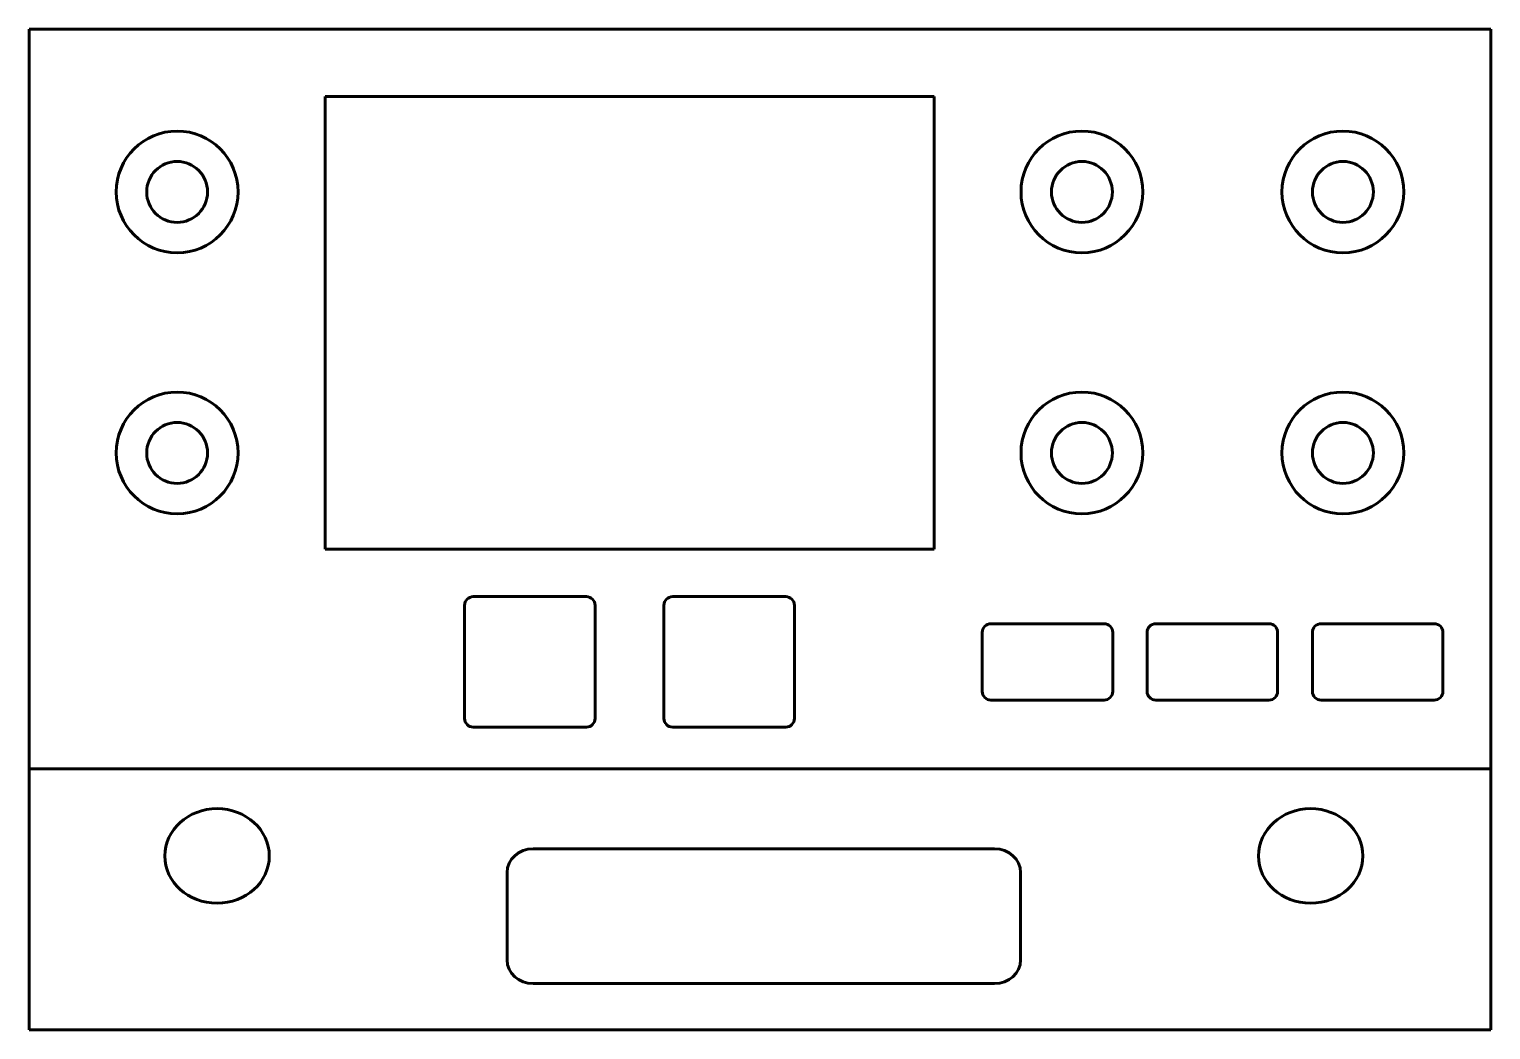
# Model space of a CAD drawing. Header units: millimetres. Extents: x -98 to 70, y -34 to 81.
import ezdxf

# ---------------------------------------------------------------- set-up
doc = ezdxf.new("R2010")
doc.units = ezdxf.units.MM
doc.linetypes.add('K5LT_BASIC', pattern=[0])

msp = doc.modelspace()

# ---------------------------------------------------------------- linework, layer by layer
at = {"color": 150, "linetype": 'K5LT_BASIC', "lineweight": 60, "true_color": 0x0080ff}
for p, q in [((-98.14, 81.12), (69.86, 81.12)), ((-98.14, 81.12), (-98.14, -3.88)), ((69.86, 81.12), (69.86, -3.88)), ((-64.14, 73.37), (5.86, 73.37)), ((-64.14, 73.37), (-64.14, 21.37)), ((5.86, 73.37), (5.86, 21.37)), ((-64.14, 21.37), (5.86, 21.37)), ((-34.1, 15.9), (-47.1, 15.9)), ((-34.1, 15.9), (-47.1, 15.9)), ((-11.18, 15.9), (-24.18, 15.9)), ((-11.18, 15.9), (-24.18, 15.9)), ((-48.1, 14.9), (-48.1, 1.9)), ((-48.1, 14.9), (-48.1, 1.9)), ((-33.1, 1.9), (-33.1, 14.9)), ((-33.1, 1.9), (-33.1, 14.9)), ((-25.18, 14.9), (-25.18, 1.9)), ((-25.18, 14.9), (-25.18, 1.9)), ((-10.18, 1.9), (-10.18, 14.9)), ((-10.18, 1.9), (-10.18, 14.9)), ((11.4, 5.01), (11.4, 11.79)), ((12.4, 12.79), (25.4, 12.79)), ((26.4, 11.79), (26.4, 5.01)), ((30.36, 5.01), (30.36, 11.79)), ((31.36, 12.79), (44.36, 12.79)), ((45.36, 11.79), (45.36, 5.01)), ((49.36, 5.01), (49.36, 11.79)), ((50.36, 12.79), (63.36, 12.79)), ((64.36, 11.79), (64.36, 5.01)), ((12.4, 4.01), (25.4, 4.01)), ((31.36, 4.01), (44.36, 4.01)), ((50.36, 4.01), (63.36, 4.01)), ((-47.1, 0.9), (-34.1, 0.9)), ((-47.1, 0.9), (-34.1, 0.9)), ((-24.18, 0.9), (-11.18, 0.9)), ((-24.18, 0.9), (-11.18, 0.9)), ((69.86, -3.88), (-98.14, -3.88)), ((-98.14, -3.88), (-98.14, -33.88)), ((69.86, -3.88), (69.86, -33.88)), ((-40.21, -13.08), (12.81, -13.08)), ((-43.21, -25.86), (-43.21, -15.8)), ((15.81, -15.8), (15.81, -25.86)), ((12.81, -28.58), (-40.21, -28.58)), ((69.86, -33.88), (-98.14, -33.88))]:
    msp.add_line(p, q, dxfattribs=at)
for centre, radius in [((-81.14, 62.42), 7), ((22.86, 62.42), 7), ((52.86, 62.42), 7), ((-81.14, 62.42), 3.5), ((22.86, 62.42), 3.5), ((52.86, 62.42), 3.5), ((-81.14, 32.42), 7), ((22.86, 32.42), 7), ((52.86, 32.42), 7), ((-81.14, 32.42), 3.5), ((22.86, 32.42), 3.5), ((52.86, 32.42), 3.5)]:
    msp.add_circle(centre, radius, dxfattribs=at)
for centre, start, end in [((-47.1, 14.9), 90, 180), ((-47.1, 14.9), 90, 180), ((-34.1, 14.9), 0, 90), ((-34.1, 14.9), 0, 90), ((-24.18, 14.9), 90, 180), ((-24.18, 14.9), 90, 180), ((-11.18, 14.9), 0, 90), ((-11.18, 14.9), 0, 90), ((12.4, 11.79), 90, 180), ((25.4, 11.79), 0, 90), ((31.36, 11.79), 90, 180), ((44.36, 11.79), 0, 90), ((50.36, 11.79), 90, 180), ((63.36, 11.79), 0, 90), ((12.4, 5.01), 180, 270), ((25.4, 5.01), 270, 0), ((31.36, 5.01), 180, 270), ((44.36, 5.01), 270, 0), ((50.36, 5.01), 180, 270), ((63.36, 5.01), 270, 0), ((-47.1, 1.9), 180, 270), ((-47.1, 1.9), 180, 270), ((-34.1, 1.9), 270, 0), ((-34.1, 1.9), 270, 0), ((-24.18, 1.9), 180, 270), ((-24.18, 1.9), 180, 270), ((-11.18, 1.9), 270, 0), ((-11.18, 1.9), 270, 0)]:
    msp.add_arc(centre, 1, start, end, dxfattribs=at)
for centre, major_axis in [((-76.55, -13.9), (6, 0)), ((49.15, -13.9), (-6, 0))]:
    msp.add_ellipse(centre, major_axis=major_axis, ratio=0.906308, dxfattribs=at)
for centre, major_axis, start_param, end_param in [((-40.21, -15.8), (-3, 0), 4.712389, 6.283185), ((12.81, -15.8), (3, 0), 0, 1.570796), ((-40.21, -25.86), (-3, 0), 0, 1.570796), ((12.81, -25.86), (3, 0), 4.712389, 6.283185)]:
    msp.add_ellipse(centre, major_axis=major_axis, ratio=0.906308, start_param=start_param, end_param=end_param, dxfattribs=at)

doc.saveas('drawing.dxf')
